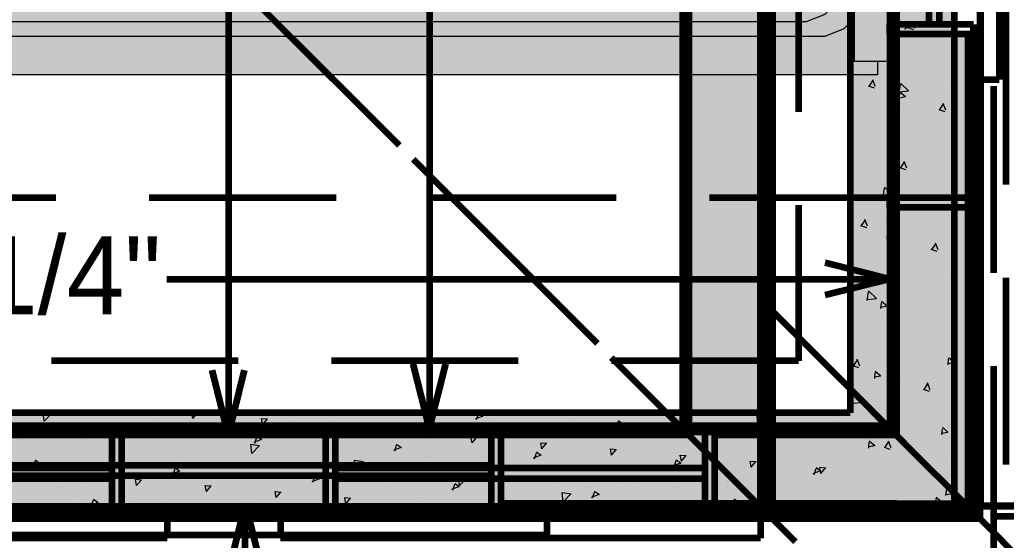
# Model space of a CAD drawing. Header units: inches. Extents: x -355 to 955, y -237 to 947.
# Drawn here: x 581.9 to 658, y 32.4 to 72.5 of the extents above; entities that cross this region are included whole.
import ezdxf

# ---------------------------------------------------------------- set-up
doc = ezdxf.new("R2010")
doc.units = ezdxf.units.IN
doc.header["$LTSCALE"] = 96
doc.header["$MEASUREMENT"] = 0
doc.linetypes.add('Dash', pattern=[0.225, 0.15, -0.075])
for name, color, linetype, lineweight, true_color in [('Casings_ Exterior-1', 7, 'Continuous', 158, 0x000000), ('Casings_ Exterior-2', 7, 'Continuous', 158, 0x000000), ('Dimensions-0', 7, 'Continuous', 158, 0x000080), ('Dimensions-1', 7, 'Continuous', 158, 0x000080), ('Dimensions-2', 7, 'Continuous', 158, 0x000080), ('Dimensions-3', 7, 'Continuous', 158, 0x000080), ('Doors-1', 7, 'Continuous', 158, 0x4b4b4b), ('Footings-0', 7, 'Dash', 211, 0x000000), ('Furniture_ Interior-2', 7, 'Continuous', 211, 0x8080c0), ('Roof Planes-2', 7, 'Dash', 211, 0x6fa455), ('Roof Planes-3', 7, 'Dash', 211, 0x6fa455), ('Slabs-1', 7, 'Continuous', 211, 0x000000), ('Walls_  Foundation-0', 7, 'Continuous', 211, 0x000000), ('Walls_  Normal-1', 7, 'Continuous', 211, 0x000000), ('Walls_  Normal-2', 7, 'Continuous', 211, 0x000000), ('Walls_  Normal-3', 7, 'Continuous', 211, 0x000000), ('Windows-1', 7, 'Continuous', 158, 0x4b4b4b), ('Windows-2', 7, 'Continuous', 158, 0x4b4b4b)]:
    doc.layers.add(name, color=color, linetype=linetype, lineweight=lineweight, true_color=true_color)

# ---------------------------------------------------------------- blocks, each defined once
blk = doc.blocks.new('Queen Size Bed 1')
at = {"layer": 'Furniture_ Interior-2', "color": 163, "lineweight": 0, "true_color": 0x8080c0, "transparency": 33554687}
for points in [[(-30.516, 78.22), (-30.516, 79.165), (30.365, 79.165), (30.365, 78.22), (31.398, 78.22), (31.398, 0), (-31.398, 0), (-31.398, 78.22)], [(30.365, 79.165), (30.365, 76.448), (-30.516, 76.448), (-30.516, 79.165)]]:
    blk.add_lwpolyline(points, close=True, dxfattribs=at)
for points in [[(30.365, 78.22), (31.398, 78.22), (31.398, 0), (-31.398, 0), (-31.398, 78.22), (-30.516, 78.22)], [(27.008, 76.448), (27.845, 75.607), (28.441, 74.15), (28.441, 5.347), (27.845, 3.89), (26.854, 2.894), (25.407, 2.294), (-25.437, 2.294), (-26.885, 2.894), (-27.875, 3.89), (-28.471, 5.347), (-28.471, 74.15), (-27.875, 75.607), (-27.039, 76.448)], [(26.458, 74.443), (26.745, 74.153), (27.322, 72.722), (27.322, 6.774), (26.745, 5.344), (25.763, 4.351), (24.351, 3.767), (22.17, 3.767), (9.312, 4.078)]]:
    blk.add_lwpolyline(points, dxfattribs=at)
at = {"layer": 'Furniture_ Interior-2', "color": 7, "lineweight": 0, "true_color": 0xffffff, "transparency": 33554687}
for points in [[(-30.516, 78.22), (-30.516, 79.165), (-30.516, 78.22), (30.365, 78.22)], [(-30.516, 79.165), (30.365, 79.165), (-30.516, 79.165), (30.365, 78.22)], [(-30.516, 79.165), (30.365, 79.165), (-30.516, 79.165), (-30.516, 76.448)], [(30.365, 79.165), (30.365, 76.448), (30.365, 79.165), (-30.516, 76.448)], [(-30.516, 78.22), (30.365, 78.22), (-30.516, 78.22), (-31.398, 0)], [(30.365, 78.22), (31.398, 0), (30.365, 78.22), (-31.398, 0)], [(30.365, 78.22), (31.398, 78.22), (30.365, 78.22), (31.398, 0)]]:
    blk.add_solid(points, dxfattribs=at)

msp = doc.modelspace()

# ---------------------------------------------------------------- linework, layer by layer
at = {"layer": 'Casings_ Exterior-1', "transparency": 33554687}
for p, q in [((622.54, 34.782), (622.54, 32.782)), ((622.54, 32.782), (543.719, 32.782))]:
    msp.add_line(p, q, dxfattribs=at)
at = {"layer": 'Casings_ Exterior-2', "transparency": 33554687}
for p, q in [((657.438, 130.906), (657.438, 67.906)), ((655.438, 67.906), (657.438, 67.906)), ((593.278, 34.562), (593.278, 32.562)), ((602.013, 34.562), (602.013, 32.562)), ((639.013, 34.562), (639.013, 32.562)), ((593.278, 32.562), (556.278, 32.562)), ((639.013, 32.562), (602.013, 32.562))]:
    msp.add_line(p, q, dxfattribs=at)
at = {"layer": 'Dimensions-0', "transparency": 33554687}
msp.add_line((690.947, 34.219), (656.947, 34.219), dxfattribs=at)
at = {"layer": 'Dimensions-1', "transparency": 33554687}
for q in [(598.044, 30.219), (600.544, 30.219)]:
    msp.add_line((599.294, 35.219), q, dxfattribs=at)
at = {"layer": 'Dimensions-1', "color": 176, "linetype": 'Continuous', "lineweight": 158, "true_color": 0x000080, "transparency": 33554687}
msp.add_line((599.294, 10.87), (599.294, 35.219), dxfattribs=at)
at = {"layer": 'Dimensions-2', "color": 176, "linetype": 'Continuous', "lineweight": 158, "true_color": 0x000080, "transparency": 33554687}
for p, q in [((613.5, 86.88), (613.5, 41)), ((593.245, 52.526), (649, 52.526))]:
    msp.add_line(p, q, dxfattribs=at)
at = {"layer": 'Dimensions-2', "transparency": 33554687}
for p, q in [((649, 52.526), (644, 53.776)), ((649, 52.526), (644, 51.276)), ((613.5, 41), (612.25, 46)), ((613.5, 41), (614.75, 46))]:
    msp.add_line(p, q, dxfattribs=at)
at = {"layer": 'Dimensions-3', "color": 176, "linetype": 'Continuous', "lineweight": 158, "true_color": 0x000080, "transparency": 33554687}
msp.add_line((598, 109.88), (598, 40.5), dxfattribs=at)
at = {"layer": 'Dimensions-3', "transparency": 33554687}
for p, q in [((598, 40.5), (596.75, 45.5)), ((598, 40.5), (599.25, 45.5)), ((677.474, 35), (642, 35)), ((695.474, 35), (642, 35)), ((713.474, 35), (642, 35))]:
    msp.add_line(p, q, dxfattribs=at)
at = {"layer": 'Doors-1', "linetype": 'Dash', "transparency": 33554687}
for p, q in [((649.5, 166.785), (649.5, 58.785)), ((649.5, 58.785), (553.5, 58.785))]:
    msp.add_line(p, q, dxfattribs=at)
at = {"layer": 'Doors-1', "color": 251, "linetype": 'Continuous', "lineweight": 158, "true_color": 0x4b4b4b, "transparency": 33554687}
msp.add_line((655.947, 166.785), (655.947, 58.785), dxfattribs=at)
at = {"layer": 'Doors-1', "transparency": 33554687}
for p, q in [((649, 58.035), (649, 58.785)), ((655.947, 58.785), (649, 58.785)), ((655.947, 58.035), (655.947, 58.785)), ((655.947, 58.035), (649, 58.035))]:
    msp.add_line(p, q, dxfattribs=at)
at = {"layer": 'Footings-0', "transparency": 33554687}
for p, q in [((657.947, 398.219), (657.947, 30.219)), ((641.947, 382.219), (641.947, 46.219)), ((641.947, 46.219), (65.947, 46.219))]:
    msp.add_line(p, q, dxfattribs=at)
at = {"layer": 'Roof Planes-2', "transparency": 33554687}
for points in [[(673, 17), (639.947, 50.052), (639.947, 379.947), (673, 413)], [(639.947, 17), (639.947, 50.052), (673, 17)]]:
    msp.add_lwpolyline(points, close=True, dxfattribs=at)
at = {"layer": 'Roof Planes-3', "transparency": 33554687}
for points in [[(657, 17), (459.5, 214.5), (459.5, 215.5), (657, 413)], [(262, 17), (459.5, 214.5), (657, 17)]]:
    msp.add_lwpolyline(points, close=True, dxfattribs=at)
at = {"layer": 'Slabs-1', "transparency": 33554687}
msp.add_lwpolyline([(955.053, 396.037), (955.053, 35.037), (656, 35.037), (656, 396.037)], close=True, dxfattribs=at)
at = {"layer": 'Walls_  Foundation-0', "color": 18, "linetype": 'Continuous', "lineweight": 211, "true_color": 0x000000, "transparency": 33554687}
for p, q in [((653.947, 394.219), (653.947, 34.219)), ((645.947, 386.219), (645.947, 42.219)), ((645.947, 42.219), (61.947, 42.219)), ((645.947, 34.219), (61.947, 34.219)), ((645.947, 34.219), (653.947, 34.219))]:
    msp.add_line(p, q, dxfattribs=at)
at = {"layer": 'Walls_  Foundation-0', "color": 252, "lineweight": 9, "true_color": 0x969696, "transparency": 33554687}
for p, q in [((650.233, 72.336), (650.664, 71.974)), ((650.443, 71.908), (650.695, 72.281)), ((650.897, 71.846), (650.695, 72.371)), ((646.111, 71.854), (646.111, 71.854)), ((648.608, 71.762), (648.608, 71.762)), ((650.194, 71.772), (650.233, 72.22)), ((650.194, 71.888), (650.664, 71.974)), ((650.353, 71.908), (650.807, 71.756)), ((651.105, 71.67), (651.105, 71.67)), ((651.688, 71.619), (651.688, 71.619)), ((653.602, 71.578), (653.602, 71.578)), ((646.396, 70.829), (646.396, 70.829)), ((647.977, 70.706), (647.977, 70.706)), ((652.4, 70.339), (652.4, 70.339)), ((646.642, 68.951), (646.642, 68.951)), ((649.354, 68.856), (649.354, 68.856)), ((649.624, 68.91), (649.624, 68.91)), ((652.61, 69.101), (652.61, 69.101)), ((646.64, 68), (646.64, 68)), ((647.423, 67.431), (647.675, 67.804)), ((647.877, 67.369), (647.675, 67.894)), ((649.137, 67.908), (649.137, 67.908)), ((650.855, 68.267), (650.855, 68.267)), ((651.634, 67.816), (651.634, 67.816)), ((647.333, 67.431), (647.787, 67.279)), ((649.053, 67.256), (649.053, 67.256)), ((649.6, 66.978), (649.6, 66.978)), ((649.728, 66.873), (649.831, 67.54)), ((649.728, 66.949), (650.44, 67.032)), ((649.762, 66.956), (650.193, 66.594)), ((649.831, 67.616), (650.44, 67.032)), ((653.617, 67.52), (653.617, 67.52)), ((647.298, 66.422), (647.298, 66.422)), ((647.825, 66.412), (647.825, 66.412)), ((649.723, 66.392), (649.762, 66.84)), ((649.723, 66.508), (650.193, 66.594)), ((652.312, 66.883), (652.312, 66.883)), ((647.016, 66.11), (647.016, 66.11)), ((650.06, 65.675), (650.06, 65.675)), ((652.248, 66.045), (652.248, 66.045)), ((652.771, 65.606), (653.225, 65.454)), ((652.862, 65.606), (653.114, 65.979)), ((653.316, 65.545), (653.114, 66.07)), ((652.558, 65.005), (652.558, 65.005)), ((647.12, 64.212), (647.12, 64.212)), ((649.617, 64.12), (649.617, 64.12)), ((649.974, 64.137), (649.974, 64.137)), ((652.114, 64.028), (652.114, 64.028)), ((646.503, 63.83), (646.503, 63.83)), ((652.932, 62.164), (652.932, 62.164)), ((647.64, 61.374), (647.64, 61.374)), ((648.827, 61.247), (648.827, 61.247)), ((649.252, 61.012), (649.291, 61.46)), ((649.252, 61.128), (649.722, 61.214)), ((649.291, 61.576), (649.722, 61.214)), ((649.751, 61.129), (650.205, 60.977)), ((649.842, 61.129), (650.094, 61.502)), ((650.296, 61.068), (650.094, 61.593)), ((653.25, 60.88), (653.25, 60.88)), ((647.682, 60.318), (647.682, 60.318)), ((650.179, 60.226), (650.179, 60.226)), ((652.676, 60.134), (652.676, 60.134)), ((653.204, 60.741), (653.204, 60.741)), ((646.051, 59.818), (646.051, 59.818)), ((647.886, 59.496), (647.886, 59.496)), ((648.487, 58.869), (648.59, 59.536)), ((648.59, 59.612), (649.199, 59.028)), ((650.474, 59.451), (650.474, 59.451)), ((650.598, 59.401), (650.598, 59.401)), ((651.402, 59.73), (651.402, 59.73)), ((648.487, 58.945), (649.199, 59.028)), ((649.647, 58.896), (649.647, 58.896)), ((647.845, 57.885), (647.845, 57.885)), ((652.409, 58.149), (652.409, 58.149)), ((646.09, 57.051), (646.09, 57.051)), ((647.276, 56.591), (647.074, 57.116)), ((650.844, 57.523), (650.844, 57.523)), ((653.556, 57.428), (653.556, 57.428)), ((646.731, 56.652), (647.185, 56.5)), ((646.822, 56.652), (647.074, 57.025)), ((648.211, 56.464), (648.211, 56.464)), ((648.26, 56.655), (648.26, 56.655)), ((648.675, 56.953), (648.675, 56.953)), ((648.852, 56.304), (648.852, 56.304)), ((650.708, 56.372), (650.708, 56.372)), ((653.098, 56.586), (653.098, 56.586)), ((648.781, 55.632), (648.82, 56.08)), ((648.781, 55.748), (649.251, 55.834)), ((648.82, 56.196), (649.251, 55.834)), ((653.205, 56.28), (653.205, 56.28)), ((653.802, 55.55), (653.802, 55.55)), ((652.169, 54.827), (652.623, 54.675)), ((652.261, 54.827), (652.513, 55.2)), ((652.715, 54.767), (652.513, 55.292)), ((651.218, 54.682), (651.218, 54.682)), ((646.194, 52.768), (646.194, 52.768)), ((648.691, 52.676), (648.691, 52.676)), ((651.188, 52.584), (651.188, 52.584)), ((653.685, 52.492), (653.685, 52.492)), ((646.172, 52.014), (646.172, 52.014)), ((648.884, 51.919), (648.884, 51.919)), ((649.677, 51.788), (649.677, 51.788)), ((653.751, 52.204), (653.751, 52.204)), ((647.246, 50.865), (647.349, 51.532)), ((647.246, 50.941), (647.958, 51.024)), ((647.349, 51.608), (647.958, 51.024)), ((651.996, 51.37), (651.996, 51.37)), ((646.901, 50.359), (646.901, 50.359)), ((648.31, 50.252), (648.349, 50.7)), ((648.31, 50.368), (648.78, 50.454)), ((648.349, 50.816), (648.78, 50.454)), ((649.149, 50.35), (649.603, 50.198)), ((649.241, 50.35), (649.493, 50.723)), ((649.695, 50.29), (649.493, 50.815)), ((650.194, 50.359), (650.194, 50.359)), ((648.439, 49.525), (648.439, 49.525)), ((649.13, 50.041), (649.13, 50.041)), ((651.324, 49.992), (651.324, 49.992)), ((651.842, 49.946), (651.842, 49.946)), ((646.546, 49.173), (646.546, 49.173)), ((646.756, 48.874), (646.756, 48.874)), ((649.253, 48.782), (649.253, 48.782)), ((651.201, 48.778), (651.201, 48.778)), ((651.75, 48.69), (651.75, 48.69)), ((646.637, 48.514), (646.637, 48.514)), ((652.088, 48.068), (652.088, 48.068)), ((649.504, 47.2), (649.504, 47.2)), ((649.525, 47.494), (649.525, 47.494)), ((647.644, 46.933), (647.644, 46.933)), ((653.52, 46.477), (653.947, 46.118)), ((646.129, 45.873), (646.583, 45.721)), ((646.221, 45.873), (646.473, 46.246)), ((646.675, 45.813), (646.473, 46.338)), ((653.481, 45.912), (653.52, 46.36)), ((653.481, 46.029), (653.947, 46.115)), ((647.285, 45.02), (647.285, 45.02)), ((647.839, 44.872), (647.878, 45.32)), ((647.839, 44.988), (648.309, 45.074)), ((647.878, 45.436), (648.309, 45.074)), ((649.782, 44.928), (649.782, 44.928)), ((652.462, 45.227), (652.462, 45.227)), ((647.17, 44.437), (647.17, 44.437)), ((651.66, 44.048), (651.912, 44.421)), ((652.114, 43.989), (651.912, 44.514)), ((652.279, 44.836), (652.279, 44.836)), ((646.005, 42.861), (646.108, 43.528)), ((646.108, 43.604), (646.717, 43.02)), ((651.567, 44.048), (652.021, 43.896)), ((646.005, 42.937), (646.717, 43.02)), ((646.104, 42.696), (646.104, 42.696)), ((652.543, 42.833), (652.543, 42.833)), ((583.168, 42.186), (583.168, 42.186)), ((583.796, 41.568), (583.72, 42.219)), ((583.796, 41.568), (584.38, 42.177)), ((584.123, 42.219), (584.396, 42.177)), ((586.085, 42.032), (586.085, 42.032)), ((586.35, 42.207), (586.35, 42.207)), ((595.261, 41.789), (595.182, 42.219)), ((595.261, 41.789), (595.622, 42.219)), ((605.863, 41.936), (605.863, 41.936)), ((607.741, 42.182), (607.741, 42.182)), ((611.862, 42.133), (611.862, 42.133)), ((616.157, 41.981), (616.157, 41.981)), ((617.051, 41.764), (617.576, 41.966)), ((617.12, 41.695), (617.272, 42.149)), ((617.272, 42.218), (617.645, 41.966)), ((617.592, 41.905), (617.592, 41.905)), ((626.862, 42.217), (626.862, 42.217)), ((633.278, 42.034), (633.278, 42.034)), ((636.678, 41.988), (636.678, 41.988)), ((638.829, 41.428), (638.746, 42.14)), ((638.763, 42.14), (639.43, 42.037)), ((638.829, 41.428), (639.413, 42.037)), ((647.416, 42.559), (647.416, 42.559)), ((650.128, 42.464), (650.128, 42.464)), ((650.527, 42.329), (650.527, 42.329)), ((650.788, 41.999), (650.788, 41.999)), ((583.697, 41.143), (583.697, 41.143)), ((592.233, 41.69), (592.233, 41.69)), ((594.612, 41.26), (594.612, 41.26)), ((598.4, 41.74), (598.4, 41.74)), ((599.012, 41.277), (599.012, 41.277)), ((600.641, 41.318), (600.555, 41.788)), ((600.572, 41.788), (601.02, 41.749)), ((600.641, 41.318), (601.003, 41.749)), ((602.403, 41.283), (602.403, 41.283)), ((603.022, 41.562), (603.022, 41.562)), ((606.021, 40.847), (605.935, 41.317)), ((605.952, 41.317), (606.4, 41.278)), ((606.021, 40.847), (606.383, 41.278)), ((606.698, 41.131), (606.698, 41.131)), ((609.965, 41.076), (609.965, 41.076)), ((613.698, 41.343), (613.698, 41.343)), ((618.501, 41.623), (618.501, 41.623)), ((619.959, 41.092), (619.959, 41.092)), ((622.8, 41.466), (622.8, 41.466)), ((623.819, 41.184), (623.819, 41.184)), ((624.678, 41.712), (624.678, 41.712)), ((625.28, 41.21), (625.28, 41.21)), ((627.829, 41.163), (628.354, 41.365)), ((627.899, 41.093), (628.051, 41.547)), ((628.051, 41.617), (628.424, 41.365)), ((632.824, 41.459), (632.824, 41.459)), ((641.615, 41.242), (641.615, 41.242)), ((644.769, 41.556), (644.769, 41.556)), ((647.765, 41.232), (647.765, 41.232)), ((650.262, 41.14), (650.262, 41.14)), ((653.049, 41.097), (653.48, 40.735)), ((653.55, 41.252), (653.55, 41.252)), ((589.194, 40.547), (589.719, 40.749)), ((589.26, 40.481), (589.412, 40.935)), ((589.412, 41.001), (589.785, 40.749)), ((590.718, 40.698), (590.718, 40.698)), ((591.8, 40.327), (591.717, 41.039)), ((591.733, 41.039), (592.4, 40.936)), ((591.8, 40.327), (592.384, 40.936)), ((592.944, 40.433), (592.944, 40.433)), ((593.567, 40.318), (593.567, 40.318)), ((596.408, 40.692), (596.408, 40.692)), ((598.286, 40.938), (598.286, 40.938)), ((600.039, 39.879), (600.191, 40.333)), ((600.191, 40.4), (600.564, 40.148)), ((601.604, 40.482), (601.604, 40.482)), ((606.056, 40.334), (606.056, 40.334)), ((609.844, 40.814), (609.844, 40.814)), ((611.401, 40.376), (611.315, 40.846)), ((611.332, 40.846), (611.78, 40.807)), ((611.401, 40.376), (611.763, 40.807)), ((614.36, 40.334), (614.36, 40.334)), ((615.223, 40.468), (615.223, 40.468)), ((616.781, 39.905), (616.695, 40.375)), ((616.712, 40.375), (617.16, 40.336)), ((616.781, 39.905), (617.143, 40.336)), ((625.142, 40.417), (625.142, 40.417)), ((627.872, 40.415), (627.872, 40.415)), ((629.036, 40.979), (629.036, 40.979)), ((636.233, 41.009), (636.233, 41.009)), ((636.896, 40.622), (636.896, 40.622)), ((638.607, 40.562), (639.132, 40.764)), ((638.678, 40.491), (638.83, 40.945)), ((638.83, 41.016), (639.203, 40.764)), ((639.737, 40.996), (639.737, 40.996)), ((644.268, 40.533), (644.268, 40.533)), ((647.751, 40.9), (647.751, 40.9)), ((648.986, 40.988), (648.986, 40.988)), ((650.374, 40.586), (650.374, 40.586)), ((652.174, 40.533), (652.174, 40.533)), ((652.759, 41.048), (652.759, 41.048)), ((653.01, 40.532), (653.049, 40.98)), ((653.01, 40.649), (653.48, 40.735)), ((653.086, 40.491), (653.086, 40.491)), ((582.115, 40.136), (582.115, 40.136)), ((583.076, 39.689), (583.076, 39.689)), ((583.485, 39.583), (583.485, 39.583)), ((586.864, 40.169), (586.864, 40.169)), ((588.831, 39.694), (588.831, 39.694)), ((593.067, 39.935), (593.067, 39.935)), ((597.239, 40.281), (597.239, 40.281)), ((599.804, 39.086), (599.721, 39.798)), ((599.737, 39.798), (600.404, 39.695)), ((599.804, 39.086), (600.388, 39.695)), ((599.972, 39.946), (600.497, 40.148)), ((602.162, 39.772), (602.162, 39.772)), ((608.383, 40.069), (608.383, 40.069)), ((610.504, 39.848), (610.504, 39.848)), ((610.818, 39.277), (610.97, 39.731)), ((610.97, 39.799), (611.343, 39.547)), ((613.345, 40.222), (613.345, 40.222)), ((619.336, 39.868), (619.336, 39.868)), ((621.288, 39.888), (621.288, 39.888)), ((622.161, 39.434), (622.075, 39.904)), ((622.092, 39.904), (622.54, 39.865)), ((622.161, 39.434), (622.523, 39.865)), ((630.282, 39.752), (630.282, 39.752)), ((632.16, 39.998), (632.16, 39.998)), ((634.651, 40.002), (634.651, 40.002)), ((639.872, 40.26), (639.872, 40.26)), ((640.48, 40.053), (640.48, 40.053)), ((644.167, 40.108), (644.167, 40.108)), ((645.604, 39.801), (645.604, 39.801)), ((647.231, 40.154), (647.231, 40.154)), ((647.368, 39.492), (647.407, 39.94)), ((647.368, 39.608), (647.838, 39.694)), ((647.407, 40.056), (647.838, 39.694)), ((647.79, 39.718), (647.79, 39.718)), ((648.547, 39.571), (649.001, 39.419)), ((648.64, 39.571), (648.892, 39.944)), ((649.094, 39.512), (648.892, 40.037)), ((584.112, 39.074), (584.112, 39.074)), ((584.707, 39.341), (584.707, 39.341)), ((586.953, 39.448), (586.953, 39.448)), ((587.78, 39.431), (587.78, 39.431)), ((591.486, 38.928), (591.486, 38.928)), ((598.308, 39.243), (598.308, 39.243)), ((603.89, 38.978), (603.89, 38.978)), ((604.901, 39.484), (604.901, 39.484)), ((605.768, 39.224), (605.768, 39.224)), ((610.75, 39.345), (611.275, 39.547)), ((610.975, 39.274), (610.975, 39.274)), ((613.606, 38.846), (613.606, 38.846)), ((617.5, 39.408), (617.5, 39.408)), ((617.754, 38.861), (617.754, 38.861)), ((621.528, 38.744), (622.053, 38.946)), ((621.597, 38.675), (621.749, 39.129)), ((621.749, 39.198), (622.122, 38.946)), ((627.441, 39.378), (627.441, 39.378)), ((627.541, 38.963), (627.455, 39.433)), ((627.472, 39.433), (627.92, 39.394)), ((627.541, 38.963), (627.903, 39.394)), ((630.413, 39.41), (630.413, 39.41)), ((632.732, 38.962), (632.732, 38.962)), ((632.921, 38.492), (632.835, 38.962)), ((632.852, 38.962), (633.3, 38.923)), ((632.921, 38.492), (633.283, 38.923)), ((634.707, 39.258), (634.707, 39.258)), ((636.586, 39.491), (636.586, 39.491)), ((637.243, 39.207), (637.243, 39.207)), ((644.378, 38.908), (644.378, 38.908)), ((649.993, 39.407), (649.993, 39.407)), ((582.893, 38.128), (583.418, 38.33)), ((582.958, 38.063), (583.11, 38.517)), ((583.11, 38.582), (583.483, 38.33)), ((590.626, 38.201), (590.626, 38.201)), ((594.078, 38.133), (594.078, 38.133)), ((594.52, 38.763), (594.52, 38.763)), ((595.442, 38.634), (595.442, 38.634)), ((601.049, 38.604), (601.049, 38.604)), ((602.438, 38.727), (602.438, 38.727)), ((607.808, 37.845), (607.725, 38.557)), ((607.741, 38.557), (608.408, 38.454)), ((607.808, 37.845), (608.392, 38.454)), ((609.752, 38.317), (609.752, 38.317)), ((617.986, 38.134), (617.986, 38.134)), ((620.346, 38.066), (620.346, 38.066)), ((620.827, 38.508), (620.827, 38.508)), ((620.954, 38.56), (620.954, 38.56)), ((622.705, 38.754), (622.705, 38.754)), ((625.249, 38.408), (625.249, 38.408)), ((628.707, 38.66), (628.707, 38.66)), ((628.944, 38.482), (628.944, 38.482)), ((632.306, 38.143), (632.831, 38.345)), ((632.376, 38.073), (632.528, 38.527)), ((632.528, 38.597), (632.901, 38.345)), ((637.764, 38.038), (637.764, 38.038)), ((638.301, 38.021), (638.215, 38.491)), ((638.232, 38.491), (638.68, 38.452)), ((638.301, 38.021), (638.663, 38.452)), ((639.642, 38.284), (639.642, 38.284)), ((642.37, 38.461), (642.37, 38.461)), ((644.022, 38.794), (644.022, 38.794)), ((644.176, 38.036), (644.176, 38.036)), ((645.952, 38.402), (645.952, 38.402)), ((650.375, 38.035), (650.375, 38.035)), ((653.332, 38.613), (653.332, 38.613)), ((585.542, 37.089), (585.456, 37.559)), ((585.472, 37.559), (585.92, 37.52)), ((585.542, 37.586), (585.542, 37.586)), ((585.542, 37.089), (585.904, 37.52)), ((585.983, 37.784), (585.983, 37.784)), ((586.772, 37.672), (586.772, 37.672)), ((591.594, 37.36), (591.594, 37.36)), ((593.671, 37.527), (594.196, 37.729)), ((593.737, 37.461), (593.889, 37.915)), ((593.889, 37.981), (594.262, 37.729)), ((594.435, 37.734), (594.435, 37.734)), ((596.313, 37.98), (596.313, 37.98)), ((600.857, 37.72), (600.857, 37.72)), ((602.07, 37.275), (602.07, 37.275)), ((604.516, 36.859), (604.668, 37.313)), ((604.668, 37.38), (605.041, 37.128)), ((605.964, 37.837), (605.964, 37.837)), ((611.495, 37.71), (611.495, 37.71)), ((611.809, 37.519), (611.809, 37.519)), ((613.25, 37.51), (613.25, 37.51)), ((615.812, 36.604), (615.729, 37.316)), ((615.745, 37.316), (616.412, 37.213)), ((615.789, 37.558), (615.789, 37.558)), ((621.196, 37.391), (621.196, 37.391)), ((625.05, 37.92), (625.05, 37.92)), ((627.125, 37.653), (627.125, 37.653)), ((632.911, 37.611), (632.911, 37.611)), ((634.923, 37.664), (634.923, 37.664)), ((638.078, 37.452), (638.078, 37.452)), ((640.388, 37.556), (640.388, 37.556)), ((643.084, 37.542), (643.609, 37.744)), ((643.155, 37.471), (643.307, 37.925)), ((643.307, 37.996), (643.68, 37.744)), ((643.681, 37.55), (643.595, 38.02)), ((643.612, 38.02), (644.06, 37.981)), ((643.681, 37.55), (644.043, 37.981)), ((646.436, 37.562), (646.436, 37.562)), ((648.327, 37.338), (648.327, 37.338)), ((650.748, 37.745), (650.748, 37.745)), ((582.984, 37.192), (582.984, 37.192)), ((583.96, 36.579), (583.96, 36.579)), ((586.858, 36.736), (586.858, 36.736)), ((590.922, 36.618), (590.836, 37.088)), ((590.852, 37.088), (591.3, 37.049)), ((590.922, 36.618), (591.284, 37.049)), ((596.302, 36.147), (596.216, 36.617)), ((596.232, 36.617), (596.68, 36.578)), ((596.302, 36.147), (596.664, 36.578)), ((598.216, 36.746), (598.216, 36.746)), ((602.036, 36.86), (602.036, 36.86)), ((603.449, 36.925), (603.449, 36.925)), ((604.449, 36.926), (604.974, 37.128)), ((606.331, 36.708), (606.331, 36.708)), ((608.531, 36.89), (608.531, 36.89)), ((611.372, 37.264), (611.372, 37.264)), ((615.227, 36.325), (615.752, 36.527)), ((615.295, 36.257), (615.447, 36.711)), ((615.447, 36.779), (615.82, 36.527)), ((615.812, 36.604), (616.396, 37.213)), ((617.408, 36.911), (617.408, 36.911)), ((623.452, 36.761), (623.452, 36.761)), ((628.309, 36.794), (628.309, 36.794)), ((629.717, 36.858), (629.717, 36.858)), ((630.187, 37.04), (630.187, 37.04)), ((636.494, 36.994), (636.494, 36.994)), ((650.824, 37.246), (650.824, 37.246)), ((653.311, 35.851), (653.414, 36.518)), ((653.321, 37.154), (653.321, 37.154)), ((653.414, 36.595), (653.947, 36.083)), ((582.139, 36.116), (582.139, 36.116)), ((584.98, 36.49), (584.98, 36.49)), ((586.552, 35.784), (586.552, 35.784)), ((592.577, 36.01), (592.577, 36.01)), ((594.428, 36.266), (594.428, 36.266)), ((594.913, 36.378), (594.913, 36.378)), ((596.872, 35.858), (596.872, 35.858)), ((601.682, 35.676), (601.596, 36.146)), ((601.612, 36.146), (602.06, 36.107)), ((601.682, 35.676), (602.044, 36.107)), ((601.917, 36.02), (601.917, 36.02)), ((603.795, 36.266), (603.795, 36.266)), ((609.66, 35.82), (609.66, 35.82)), ((610.228, 36.512), (610.228, 36.512)), ((613.514, 36.349), (613.514, 36.349)), ((613.993, 35.911), (613.993, 35.911)), ((620.732, 35.796), (620.732, 35.796)), ((621.181, 36.311), (621.181, 36.311)), ((623.816, 35.363), (623.733, 36.075)), ((623.749, 36.075), (624.416, 35.972)), ((623.816, 35.363), (624.4, 35.972)), ((625.468, 36.42), (625.468, 36.42)), ((626.005, 35.724), (626.53, 35.926)), ((626.074, 35.655), (626.226, 36.109)), ((626.226, 36.178), (626.599, 35.926)), ((628.852, 35.985), (628.852, 35.985)), ((632.64, 36.465), (632.64, 36.465)), ((636.496, 36.445), (636.496, 36.445)), ((639.505, 35.837), (639.505, 35.837)), ((642.405, 35.95), (642.405, 35.95)), ((645.246, 36.324), (645.246, 36.324)), ((653.311, 35.928), (653.947, 36.002)), ((653.706, 35.772), (653.706, 35.772)), ((583.118, 35.16), (583.118, 35.16)), ((586.68, 35.175), (586.68, 35.175)), ((587.37, 35.108), (587.895, 35.31)), ((587.413, 35.008), (587.413, 35.008)), ((587.435, 35.043), (587.587, 35.497)), ((587.587, 35.562), (587.96, 35.31)), ((590.534, 35.704), (590.534, 35.704)), ((593.331, 35.371), (593.331, 35.371)), ((594.34, 35.022), (594.34, 35.022)), ((599.076, 35.646), (599.076, 35.646)), ((604.284, 35.17), (604.284, 35.17)), ((604.534, 35.061), (604.534, 35.061)), ((605.872, 35.34), (605.872, 35.34)), ((607.062, 35.205), (606.976, 35.675)), ((606.992, 35.675), (607.44, 35.636)), ((607.062, 35.205), (607.424, 35.636)), ((612.442, 34.734), (612.356, 35.204)), ((612.372, 35.204), (612.82, 35.165)), ((612.442, 34.734), (612.804, 35.165)), ((612.82, 35.717), (612.82, 35.717)), ((616.013, 35.176), (616.013, 35.176)), ((618.854, 35.55), (618.854, 35.55)), ((619.599, 35.304), (619.599, 35.304)), ((624.958, 35.423), (624.958, 35.423)), ((630.552, 35.103), (630.552, 35.103)), ((635.791, 35.08), (635.791, 35.08)), ((636.783, 35.123), (637.308, 35.325)), ((636.853, 35.053), (637.005, 35.507)), ((637.005, 35.577), (637.378, 35.325)), ((637.669, 35.326), (637.669, 35.326)), ((639.088, 35.65), (639.088, 35.65)), ((640.296, 35.059), (640.296, 35.059)), ((643.8, 35.685), (643.8, 35.685)), ((644.084, 35.539), (644.084, 35.539)), ((645.867, 35.237), (645.867, 35.237)), ((646.074, 35.035), (645.947, 35.363)), ((652.539, 35.152), (652.578, 35.6)), ((652.539, 35.269), (653.009, 35.355)), ((652.578, 35.717), (653.009, 35.355)), ((582.892, 34.695), (582.892, 34.695)), ((589.621, 34.402), (589.621, 34.402)), ((592.462, 34.776), (592.462, 34.776)), ((595.923, 34.576), (595.923, 34.576)), ((598.124, 34.249), (598.124, 34.249)), ((598.148, 34.507), (598.673, 34.709)), ((598.214, 34.441), (598.366, 34.895)), ((598.366, 34.961), (598.739, 34.709)), ((601.978, 34.778), (601.978, 34.778)), ((609.12, 34.219), (609.145, 34.293)), ((609.145, 34.36), (609.353, 34.219)), ((609.399, 34.306), (609.399, 34.306)), ((611.277, 34.552), (611.277, 34.552)), ((617.316, 34.414), (617.316, 34.414)), ((617.822, 34.263), (617.736, 34.733)), ((617.752, 34.733), (618.2, 34.694)), ((617.822, 34.263), (618.184, 34.694)), ((621.104, 34.894), (621.104, 34.894)), ((622.191, 34.509), (622.191, 34.509)), ((623.124, 34.219), (623.116, 34.262)), ((623.132, 34.262), (623.58, 34.223)), ((630.046, 34.987), (630.046, 34.987)), ((631.809, 34.219), (631.737, 34.834)), ((631.753, 34.834), (632.42, 34.731)), ((631.913, 34.219), (632.404, 34.731)), ((632.95, 34.706), (632.95, 34.706)), ((634.341, 34.835), (634.341, 34.835)), ((636.402, 34.497), (636.402, 34.497)), ((645.947, 34.953), (645.981, 34.942)), ((646.897, 34.228), (647.367, 34.314)), ((646.906, 34.219), (646.936, 34.56)), ((646.936, 34.676), (647.367, 34.314)), ((648.414, 34.982), (648.414, 34.982)), ((653.137, 34.473), (653.137, 34.473)), ((623.561, 34.219), (623.564, 34.223))]:
    msp.add_line(p, q, dxfattribs=at)
at = {"layer": 'Walls_  Foundation-0', "color": 7, "true_color": 0xffffff, "transparency": 33554687}
for points in [[(653.947, 394.219), (653.947, 34.219), (645.947, 394.219), (645.947, 34.219)], [(645.947, 34.219), (61.947, 34.219), (645.947, 42.219), (61.947, 42.219)]]:
    msp.add_solid(points, dxfattribs=at)
at = {"layer": 'Walls_  Normal-1', "color": 18, "linetype": 'Continuous', "lineweight": 211, "true_color": 0x000000, "transparency": 33554687}
for p, q in [((655.947, 58.035), (649, 58.035)), ((649, 58.035), (649, 41.219)), ((655, 58.035), (649.5, 58.035)), ((649.5, 58.035), (649.5, 40.719)), ((655, 58.035), (655, 35.219)), ((655.438, 58.035), (655.438, 34.782)), ((655.447, 58.035), (655.447, 34.772)), ((655.947, 58.035), (655.947, 34.272)), ((619.04, 34.782), (619.04, 41.219)), ((649, 41.219), (619.04, 41.219)), ((619.04, 35.219), (619.04, 40.719)), ((649.5, 40.719), (619.04, 40.719)), ((649.5, 35.219), (619.04, 35.219)), ((649.5, 35.219), (655, 35.219)), ((655.438, 34.782), (619.04, 34.782)), ((622.54, 34.272), (622.54, 34.782)), ((655.447, 34.772), (622.54, 34.772)), ((655.947, 34.272), (622.54, 34.272))]:
    msp.add_line(p, q, dxfattribs=at)
at = {"layer": 'Walls_  Normal-1', "color": 6, "lineweight": 9, "true_color": 0xff00ff, "transparency": 33554687}
for p, q in [((655.447, 57.316), (655.947, 56.816)), ((655.447, 51.659), (655.947, 51.159)), ((655.947, 45.502), (655.447, 46.002)), ((655.947, 39.846), (655.447, 40.346)), ((622.585, 34.272), (623.085, 34.772)), ((628.242, 34.272), (628.742, 34.772)), ((633.898, 34.272), (634.398, 34.772)), ((639.555, 34.272), (640.055, 34.772)), ((645.212, 34.272), (645.712, 34.772)), ((650.869, 34.272), (651.369, 34.772))]:
    msp.add_line(p, q, dxfattribs=at)
at = {"layer": 'Walls_  Normal-1', "color": 253, "lineweight": 211, "true_color": 0x899bb6, "transparency": 33554687}
for points in [[(655, 58.035), (655, 35.219), (649.5, 58.035), (649.5, 35.219)], [(649.5, 35.219), (619.04, 35.219), (649.5, 40.719), (619.04, 40.719)]]:
    msp.add_solid(points, dxfattribs=at)
at = {"layer": 'Walls_  Normal-1', "color": 7, "lineweight": 211, "true_color": 0xffffff, "transparency": 33554687}
msp.add_solid([(655.947, 58.035), (655.947, 34.272), (655.447, 58.035), (655.447, 34.772)], dxfattribs=at)
at = {"layer": 'Walls_  Normal-1', "color": 7, "true_color": 0xffffff, "transparency": 33554687}
msp.add_solid([(655.947, 34.272), (622.54, 34.272), (655.447, 34.772), (622.54, 34.772)], dxfattribs=at)
at = {"layer": 'Walls_  Normal-2', "color": 18, "linetype": 'Continuous', "lineweight": 211, "true_color": 0x000000, "transparency": 33554687}
for p, q in [((655.438, 71.406), (649, 71.406)), ((649, 71.406), (649, 41)), ((655, 71.406), (649.5, 71.406)), ((649.5, 71.406), (649.5, 40.5)), ((655, 71.406), (655, 35)), ((655.438, 71.406), (655.438, 34.562)), ((655.947, 67.906), (655.438, 67.906)), ((655.447, 67.906), (655.447, 34.552)), ((655.947, 67.906), (655.947, 34.052)), ((589.778, 34.562), (589.778, 41)), ((605.513, 41), (589.778, 41)), ((589.778, 35), (589.778, 40.5)), ((605.513, 40.5), (589.778, 40.5)), ((605.513, 34.562), (605.513, 41)), ((605.513, 35), (605.513, 40.5)), ((635.513, 34.562), (635.513, 41)), ((649, 41), (635.513, 41)), ((635.513, 35), (635.513, 40.5)), ((649.5, 40.5), (635.513, 40.5)), ((605.513, 35), (589.778, 35)), ((649.5, 35), (635.513, 35)), ((649.5, 35), (655, 35)), ((605.513, 34.562), (589.778, 34.562)), ((593.278, 34.052), (593.278, 34.562)), ((602.013, 34.552), (593.278, 34.552)), ((602.013, 34.052), (602.013, 34.562)), ((655.438, 34.562), (635.513, 34.562)), ((639.013, 34.052), (639.013, 34.562)), ((655.447, 34.552), (639.013, 34.552)), ((602.013, 34.052), (593.278, 34.052)), ((655.947, 34.052), (639.013, 34.052))]:
    msp.add_line(p, q, dxfattribs=at)
at = {"layer": 'Walls_  Normal-2', "color": 6, "lineweight": 9, "true_color": 0xff00ff, "transparency": 33554687}
for p, q in [((655.447, 62.973), (655.947, 62.473)), ((655.447, 57.316), (655.947, 56.816)), ((655.447, 51.659), (655.947, 51.159)), ((655.447, 46.002), (655.947, 45.502)), ((655.447, 40.346), (655.947, 39.846)), ((594.081, 34.052), (594.581, 34.552)), ((599.738, 34.052), (600.238, 34.552)), ((639.336, 34.052), (639.836, 34.552)), ((644.993, 34.052), (645.493, 34.552)), ((650.65, 34.052), (651.15, 34.552)), ((655.447, 34.689), (655.947, 34.189))]:
    msp.add_line(p, q, dxfattribs=at)
at = {"layer": 'Walls_  Normal-2', "color": 253, "lineweight": 211, "true_color": 0x899bb6, "transparency": 33554687}
for points in [[(655, 71.406), (655, 35), (649.5, 71.406), (649.5, 35)], [(605.513, 35), (589.778, 35), (605.513, 40.5), (589.778, 40.5)], [(649.5, 35), (635.513, 35), (649.5, 40.5), (635.513, 40.5)]]:
    msp.add_solid(points, dxfattribs=at)
at = {"layer": 'Walls_  Normal-2', "color": 7, "lineweight": 211, "true_color": 0xffffff, "transparency": 33554687}
for points in [[(655.947, 67.906), (655.947, 34.052), (655.447, 67.906), (655.447, 34.552)], [(602.013, 34.052), (593.278, 34.052), (602.013, 34.552), (593.278, 34.552)]]:
    msp.add_solid(points, dxfattribs=at)
at = {"layer": 'Walls_  Normal-2', "color": 7, "true_color": 0xffffff, "transparency": 33554687}
msp.add_solid([(655.947, 34.052), (639.013, 34.052), (655.447, 34.552), (639.013, 34.552)], dxfattribs=at)
at = {"layer": 'Walls_  Normal-3', "color": 18, "linetype": 'Continuous', "lineweight": 211, "true_color": 0x000000, "transparency": 33554687}
for p, q in [((633, 114.31), (633, 41)), ((633.5, 114.31), (633.5, 40.5)), ((639, 114.31), (639, 35)), ((639.438, 114.31), (639.438, 34.562)), ((639.447, 110.81), (639.447, 34.552)), ((639.947, 110.81), (639.947, 34.052)), ((633.5, 40.5), (515.75, 40.5)), ((633, 41), (516.25, 41)), ((633.5, 35), (477.466, 35)), ((633.5, 35), (639, 35)), ((639.438, 34.562), (477.466, 34.562)), ((639.447, 34.552), (480.966, 34.552)), ((639.947, 34.052), (480.966, 34.052))]:
    msp.add_line(p, q, dxfattribs=at)
at = {"layer": 'Walls_  Normal-3', "color": 6, "lineweight": 9, "true_color": 0xff00ff, "transparency": 33554687}
for p, q in [((639.447, 67.659), (639.947, 67.159)), ((639.447, 62.002), (639.947, 61.502)), ((639.447, 56.346), (639.947, 55.846)), ((639.447, 50.689), (639.947, 50.189)), ((639.447, 45.032), (639.947, 44.532)), ((639.447, 39.375), (639.947, 38.875)), ((582.767, 34.052), (583.267, 34.552)), ((588.424, 34.052), (588.924, 34.552)), ((594.081, 34.052), (594.581, 34.552)), ((599.738, 34.052), (600.238, 34.552)), ((605.395, 34.052), (605.895, 34.552)), ((611.052, 34.052), (611.552, 34.552)), ((616.708, 34.052), (617.208, 34.552)), ((622.365, 34.052), (622.865, 34.552)), ((628.022, 34.052), (628.522, 34.552)), ((633.679, 34.052), (634.179, 34.552)), ((639.336, 34.052), (639.642, 34.358))]:
    msp.add_line(p, q, dxfattribs=at)
at = {"layer": 'Walls_  Normal-3', "color": 253, "lineweight": 211, "true_color": 0x899bb6, "transparency": 33554687}
for points in [[(639, 114.31), (639, 35), (633.5, 114.31), (633.5, 35)], [(633.5, 35), (477.466, 35), (633.5, 40.5), (477.466, 40.5)]]:
    msp.add_solid(points, dxfattribs=at)
at = {"layer": 'Walls_  Normal-3', "color": 7, "lineweight": 211, "true_color": 0xffffff, "transparency": 33554687}
msp.add_solid([(639.947, 110.81), (639.947, 34.052), (639.447, 110.81), (639.447, 34.552)], dxfattribs=at)
at = {"layer": 'Walls_  Normal-3', "color": 7, "true_color": 0xffffff, "transparency": 33554687}
msp.add_solid([(639.947, 34.052), (480.966, 34.052), (639.447, 34.552), (480.966, 34.552)], dxfattribs=at)
at = {"layer": 'Windows-1', "transparency": 33554687}
for p, q in [((619.04, 41.219), (547.219, 41.219)), ((618.29, 41.219), (619.04, 41.219)), ((618.29, 34.782), (618.29, 41.219)), ((619.04, 34.782), (619.04, 41.219)), ((547.969, 38.182), (618.29, 38.182)), ((547.969, 37.382), (618.29, 37.382)), ((618.29, 34.782), (619.04, 34.782))]:
    msp.add_line(p, q, dxfattribs=at)
at = {"layer": 'Windows-2', "transparency": 33554687}
for p, q in [((649, 127.406), (649, 71.406)), ((652.038, 72.156), (652.038, 126.656)), ((652.837, 72.156), (652.837, 126.656)), ((649, 71.406), (649, 72.156)), ((655.438, 72.156), (649, 72.156)), ((655.438, 71.406), (655.438, 72.156)), ((655.438, 71.406), (649, 71.406)), ((589.778, 41), (559.778, 41)), ((589.028, 41), (589.778, 41)), ((589.028, 34.562), (589.028, 41)), ((589.778, 34.562), (589.778, 41)), ((635.513, 41), (605.513, 41)), ((605.513, 41), (606.263, 41)), ((605.513, 34.562), (605.513, 41)), ((606.263, 34.562), (606.263, 41)), ((634.763, 41), (635.513, 41)), ((634.763, 34.562), (634.763, 41)), ((635.513, 34.562), (635.513, 41)), ((560.528, 37.962), (589.028, 37.962)), ((606.263, 37.962), (634.763, 37.962)), ((560.528, 37.163), (589.028, 37.163)), ((606.263, 37.163), (634.763, 37.163)), ((589.028, 34.562), (589.778, 34.562)), ((605.513, 34.562), (606.263, 34.562)), ((634.763, 34.562), (635.513, 34.562))]:
    msp.add_line(p, q, dxfattribs=at)

# ---------------------------------------------------------------- block references
at = {"layer": 'Furniture_ Interior-2', "linetype": 'Continuous', "lineweight": 0, "transparency": 33554687, "rotation": 270}
msp.add_blockref('Queen Size Bed 1', (569.835, 99.667), dxfattribs=at)

# ---------------------------------------------------------------- texts
at = {"layer": 'Dimensions-2', "color": 176, "linetype": 'Continuous', "lineweight": 158, "true_color": 0x000080, "transparency": 33554687, "insert": (559.005, 49.729), "char_height": 6, "width": 37.38, "attachment_point": 7}
msp.add_mtext('\\fChief Blueprint|b0|i0|c0|p0;12\'-4 1/4"', dxfattribs=at)

doc.saveas('drawing.dxf')
